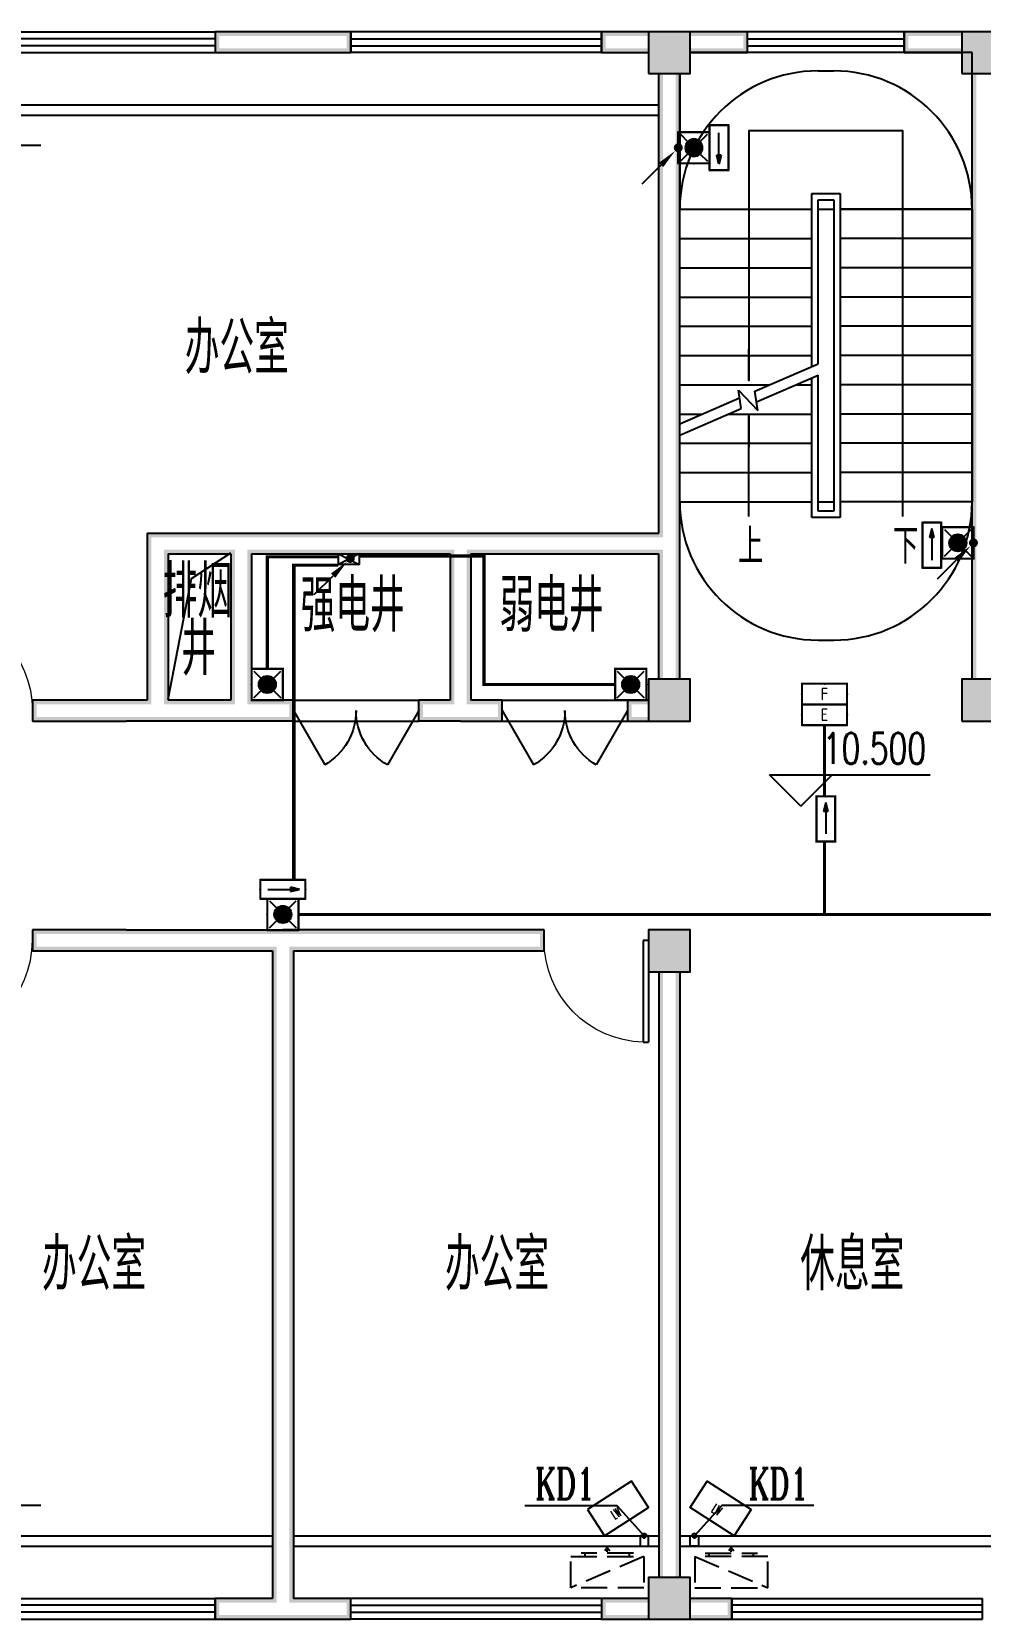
# Model space of a CAD drawing. Extents: x 6250600 to 6678662, y -692028 to -290561.
# Drawn here: x 6422351 to 6431435, y -542447 to -527247 of the extents above; entities that cross this region are included whole.
import ezdxf
from ezdxf.enums import TextEntityAlignment as Align

# ---------------------------------------------------------------- set-up
doc = ezdxf.new("R2010")
doc.units = 0
doc.header["$LTSCALE"] = 1000
doc.header["$MEASUREMENT"] = 0
doc.linetypes.add('DASH', pattern=[0.35, 0.25, -0.1])
doc.layers.get('0').update_dxf_attribs({"linetype": 'CONTINUOUS'})
for name, color, linetype in [('EQUIP-照明', 3, 'CONTINUOUS'), ('LWIRE', 4, 'CONTINUOUS'), ('PUB_HATCH', 8, 'CONTINUOUS'), ('WIRE-照明', 1, 'CONTINUOUS'), ('建筑底图', 251, 'CONTINUOUS')]:
    doc.layers.add(name, color=color, linetype=linetype)
doc.styles.add('_TCH_DIM', font='SIMPLEX', dxfattribs={"bigfont": 'GBCBIG'})
doc.styles.add('_TCH_LABEL', font='COMPLEX', dxfattribs={"bigfont": 'GBCBIG'})
doc.styles.add('_TEL_DIM', font='sceie.shx', dxfattribs={"width": 0.8, "height": 3.5, "bigfont": 'sceic.shx'})
doc.styles.add('DIM_FONT', font='SIMPLEX', dxfattribs={"width": 0.7, "bigfont": 'GBCBIG'})
doc.styles.add('schuco', font='sceie.shx', dxfattribs={"width": 0.7, "bigfont": 'sceic.shx'})
doc.styles.get("Standard").update_dxf_attribs({"font": 'GBENOR', "bigfont": 'GBCBIG'})

# ---------------------------------------------------------------- blocks, each defined once
blk = doc.blocks.new('$equip$00002534')
for p, q in [((-0.72, 0.66), (-0.72, 0)), ((0.72, 0.66), (-0.72, 0.66)), ((0.72, 0), (0.72, 0.66)), ((-0.72, 0), (0.72, 0))]:
    blk.add_line(p, q)
at = {"const_width": 0.0667}
blk.add_lwpolyline([(-0.72, 0.66), (-0.72, 0), (0.72, 0), (0.72, 0.66), (-0.72, 0.66), (-0.72, 0)], dxfattribs=at)
for p in [(0, 0.66), (-0.72, 0.33), (0, 0), (0.72, 0.33)]:
    blk.add_point(p)
at = {"color": 7, "style": '_TEL_DIM'}
blk.add_attdef('$TEXT$', text='', height=0.4, dxfattribs=at).set_placement((0, 0.33), align=Align.MIDDLE_CENTER)
at = {"color": 7, "style": '_TEL_DIM', "flags": 1}
blk.add_attdef('A', text='', height=0.00002, dxfattribs=at).set_placement((0, 0), align=Align.MIDDLE_CENTER)
blk = doc.blocks.new('$equip$00002604')
blk.add_hatch(color=256).paths.add_polyline_path([(0.275, 0.5, 1), (-0.274, 0.5, 1)])
for p, q in [((-0.429, 0.929), (-0.194, 0.694)), ((0.194, 0.694), (0.429, 0.929)), ((-0.429, 0.071), (-0.194, 0.306)), ((0.194, 0.306), (0.429, 0.071))]:
    blk.add_line(p, q)
at = {"const_width": 0.0667}
blk.add_lwpolyline([(-0.5, 1), (-0.5, 0), (0.5, 0), (0.5, 1), (-0.5, 1), (-0.5, 0)], dxfattribs=at)
blk.add_lwpolyline([(-0.5, 1), (-0.5, 0), (0.5, 0), (0.5, 1)], close=True)
blk.add_circle((0, 0.5), 0.275)
for p in [(0, 1), (-0.5, 0.5), (0, 0), (0.5, 0.5)]:
    blk.add_point(p)
at = {"color": 7, "style": '_TEL_DIM', "flags": 1}
blk.add_attdef('A', text='', height=0.000025, dxfattribs=at).set_placement((0, 0), align=Align.MIDDLE_CENTER)
blk = doc.blocks.new('$equip$00002541')
blk.add_hatch(color=256).paths.add_polyline_path([(-0.24, 0.372), (-0.528, 0.3), (-0.24, 0.228)])
for p, q in [((-0.72, 0.6), (-0.72, 0)), ((0.72, 0.6), (-0.72, 0.6)), ((0.72, 0), (0.72, 0.6)), ((-0.72, 0), (0.72, 0)), ((-0.24, 0.372), (-0.528, 0.3)), ((-0.528, 0.3), (-0.24, 0.228)), ((-0.24, 0.372), (-0.24, 0.228))]:
    blk.add_line(p, q)
at = {"color": 7}
blk.add_line((-0.48, 0.3), (0.48, 0.3), dxfattribs=at)
at = {"const_width": 0.0667}
blk.add_lwpolyline([(-0.72, 0.6), (-0.72, 0), (0.72, 0), (0.72, 0.6), (-0.72, 0.6), (-0.72, 0)], dxfattribs=at)
for p in [(0, 0.6), (-0.72, 0.3), (0, 0), (0.72, 0.3)]:
    blk.add_point(p)
at = {"color": 7, "style": '_TEL_DIM', "flags": 1}
blk.add_attdef('A', text='', height=0.00002, dxfattribs=at).set_placement((0, 0), align=Align.MIDDLE_CENTER)
blk = doc.blocks.new('$equip$00002540')
blk.add_hatch(color=256).paths.add_polyline_path([(0.24, 0.372), (0.24, 0.228), (0.528, 0.3)])
for p, q in [((-0.72, 0.6), (-0.72, 0)), ((0.72, 0.6), (-0.72, 0.6)), ((0.72, 0), (0.72, 0.6)), ((-0.72, 0), (0.72, 0)), ((0.24, 0.372), (0.24, 0.228)), ((0.528, 0.3), (0.24, 0.372)), ((0.24, 0.228), (0.528, 0.3))]:
    blk.add_line(p, q)
at = {"color": 7}
blk.add_line((-0.48, 0.3), (0.48, 0.3), dxfattribs=at)
at = {"const_width": 0.0667}
blk.add_lwpolyline([(-0.72, 0.6), (-0.72, 0), (0.72, 0), (0.72, 0.6), (-0.72, 0.6), (-0.72, 0)], dxfattribs=at)
for p in [(0, 0.6), (-0.72, 0.3), (0, 0), (0.72, 0.3)]:
    blk.add_point(p)
at = {"color": 7, "style": '_TEL_DIM', "flags": 1}
blk.add_attdef('A', text='', height=0.00002, dxfattribs=at).set_placement((0, 0), align=Align.MIDDLE_CENTER)
blk = doc.blocks.new('$TelecSys$00000081')
for p, q in [((0.104, 0.104), (0.104, 0.104)), ((-0.104, -0.104), (-0.104, -0.104)), ((-1.15, -1.15), (-0.55, -0.55))]:
    blk.add_line(p, q)
at = {"const_width": 0.142}
blk.add_lwpolyline([(0.071, 0, 1), (-0.071, 0, 1)], format="xyb", close=True, dxfattribs=at)
blk.add_solid([(-0.62, -0.48), (-0.48, -0.62), (-0.1, -0.1)])
at = {"width": 0.8, "flags": 9}
blk.add_attdef('A', (0, 0), '', height=0.00002, rotation=180, dxfattribs=at)
blk = doc.blocks.new('A$C2E081725')
at = {"linetype": 'DASH'}
for p, q in [((700, 94), (0, 394)), ((600, 64), (100, 64)), ((138, 94), (138, 64)), ((350, 8), (327, 39)), ((350, 49), (350, 0)), ((350, 8), (373, 39)), ((563, 94), (563, 64))]:
    blk.add_line(p, q, dxfattribs=at)
blk.add_lwpolyline([(0, 394), (0, 94), (700, 94), (700, 394)], close=True, dxfattribs=at)
blk = doc.blocks.new('$DorLib2D$00000001')
for p, q in [((0.45, 0.975), (0.5, 0.975)), ((0.45, 0), (0.45, 0.975)), ((0.5, 0), (0.5, 0.975)), ((0.5, 0), (0.45, 0))]:
    blk.add_line(p, q)
at = {"lineweight": 13}
blk.add_arc((0.475, 0), 0.975, 91.4693, 180, dxfattribs=at)
blk = doc.blocks.new('_FZH')
blk.add_lwpolyline([(-0.5, -0.5), (0.5, -0.5), (0.5, 0.5), (-0.5, 0.5)], close=True)
at = {"layer": 'PUB_HATCH'}
blk.add_solid([(-0.5, -0.5), (0.5, -0.5), (-0.5, 0.5), (0.5, 0.5)], dxfattribs=at)
blk = doc.blocks.new('$WINLIB2D$00000001')
at = {"color": 0}
for points in [[(-0.5, 0.5), (-0.5, -0.5)], [(-0.5, 0.5), (0.5, 0.5)], [(0.5, -0.5), (0.5, 0.5)], [(0.5, 0.1667), (-0.5, 0.1667)], [(0.5, -0.1667), (-0.5, -0.1667)], [(-0.5, -0.5), (0.5, -0.5)]]:
    blk.add_lwpolyline(points, dxfattribs=at)
blk = doc.blocks.new('$TCHSYS$WIN2D')
for p, q in [((-0.5, 0.5), (0.5, 0.5)), ((-0.5, 0.5), (-0.5, -0.5)), ((0.5, 0.5), (0.5, -0.5)), ((0.5, 0.167), (-0.5, 0.167)), ((0.5, -0.167), (-0.5, -0.167)), ((-0.5, -0.5), (0.5, -0.5))]:
    blk.add_line(p, q)
blk = doc.blocks.new('$DorLib2D$00000231')
at = {"color": 0}
for p, q in [((-0.5, 0), (-0.25, 0.433)), ((0.5, 0), (0.25, 0.433))]:
    blk.add_line(p, q, dxfattribs=at)
for centre, start, end in [((-0.5, 0), 0, 60), ((0.5, 0), 120, 180)]:
    blk.add_arc(centre, 0.5, start, end, dxfattribs=at)

msp = doc.modelspace()

# ---------------------------------------------------------------- hatches: boundary and pattern name
at = {"layer": '建筑底图'}
for points in [[(6425407.5, -527246.7), (6424107.2, -527246.7), (6424147.2, -527286.7), (6425367.5, -527286.7)], [(6424107.2, -527246.7), (6424107.2, -527446.7), (6424147.2, -527406.7), (6424147.2, -527286.7)], [(6425407.5, -527446.7), (6425407.5, -527246.7), (6425367.5, -527286.7), (6425367.5, -527406.7)], [(6428257.2, -527286.7), (6428257.2, -527246.7), (6427807.5, -527246.7), (6427847.5, -527286.7)], [(6427807.5, -527246.7), (6427807.5, -527446.7), (6427847.5, -527406.7), (6427847.5, -527286.7)], [(6428657.2, -527246.7), (6428257.2, -527246.7), (6428297.2, -527286.7), (6428617.2, -527286.7)], [(6428257.2, -527246.7), (6428257.2, -527646.7), (6428297.2, -527606.7), (6428297.2, -527286.7)], [(6428657.2, -527646.7), (6428657.2, -527246.7), (6428617.2, -527286.7), (6428617.2, -527606.7)], [(6428657.2, -527246.7), (6428657.2, -527286.7), (6429167.2, -527286.7), (6429207.2, -527246.7)], [(6429207.2, -527446.7), (6429207.2, -527246.7), (6429167.2, -527286.7), (6429167.2, -527406.7)], [(6431257.2, -527286.7), (6431257.2, -527246.7), (6430707.2, -527246.7), (6430747.2, -527286.7)], [(6430707.2, -527246.7), (6430707.2, -527446.7), (6430747.2, -527406.7), (6430747.2, -527286.7)], [(6431657.2, -527246.7), (6431257.2, -527246.7), (6431297.2, -527286.7), (6431617.2, -527286.7)], [(6431257.2, -527246.7), (6431257.2, -527646.7), (6431297.2, -527606.7), (6431297.2, -527286.7)], [(6424107.2, -527446.7), (6425407.5, -527446.7), (6425367.5, -527406.7), (6424147.2, -527406.7)], [(6428257.2, -527446.7), (6428257.2, -527406.7), (6427847.5, -527406.7), (6427807.5, -527446.7)], [(6428657.2, -527406.7), (6428657.2, -527446.7), (6429207.2, -527446.7), (6429167.2, -527406.7)], [(6431257.2, -527446.7), (6431257.2, -527406.7), (6430747.2, -527406.7), (6430707.2, -527446.7)], [(6428257.2, -527646.7), (6428657.2, -527646.7), (6428617.2, -527606.7), (6428297.2, -527606.7)], [(6428397.2, -527646.7), (6428357.2, -527646.7), (6428357.2, -532046.7), (6428397.2, -532086.7)], [(6428557.2, -527646.7), (6428517.2, -527646.7), (6428517.2, -532146.7), (6428557.2, -532146.7)], [(6431257.2, -527646.7), (6431657.2, -527646.7), (6431617.2, -527606.7), (6431297.2, -527606.7)], [(6431397.2, -527646.7), (6431357.2, -527646.7), (6431357.2, -531046.7), (6431397.2, -531046.7)], [(6431357.2, -533446.7), (6431397.2, -533446.7), (6431397.2, -531046.7), (6431357.2, -531046.7)], [(6423457.2, -532046.7), (6423457.2, -533646.7), (6423497.2, -533686.7), (6423497.2, -532086.7)], [(6423457.2, -532046.7), (6424357.2, -532046.7), (6424357.2, -532086.7), (6423497.2, -532086.7)], [(6424357.2, -532046.7), (6426457.2, -532046.7), (6426457.2, -532086.7), (6424357.2, -532086.7)], [(6426457.2, -532046.7), (6428357.2, -532046.7), (6428397.2, -532086.7), (6426457.2, -532086.7)], [(6428517.2, -533446.7), (6428557.2, -533446.7), (6428557.2, -532146.7), (6428517.2, -532146.7)], [(6423657.2, -532246.7), (6423657.2, -533646.7), (6423617.2, -533686.7), (6423617.2, -532206.7)], [(6423657.2, -532246.7), (6424257.2, -532246.7), (6424297.2, -532206.7), (6423617.2, -532206.7)], [(6424257.2, -532246.7), (6424257.2, -533646.7), (6424297.2, -533686.7), (6424297.2, -532206.7)], [(6424457.2, -532246.7), (6426357.2, -532246.7), (6426397.2, -532206.7), (6424417.2, -532206.7)], [(6424457.2, -532246.7), (6424457.2, -533646.7), (6424417.2, -533686.7), (6424417.2, -532206.7)], [(6426357.2, -532246.7), (6426357.2, -533646.7), (6426397.2, -533686.7), (6426397.2, -532206.7)], [(6426557.2, -532246.7), (6428357.2, -532246.7), (6428397.2, -532206.7), (6426517.2, -532206.7)], [(6426557.2, -532246.7), (6426557.2, -533646.7), (6426517.2, -533686.7), (6426517.2, -532206.7)], [(6428357.2, -533446.7), (6428397.2, -533446.7), (6428397.2, -532206.7), (6428357.2, -532246.7)], [(6428657.2, -533446.7), (6428257.2, -533446.7), (6428297.2, -533486.7), (6428617.2, -533486.7)], [(6428257.2, -533446.7), (6428257.2, -533846.7), (6428297.2, -533806.7), (6428297.2, -533486.7)], [(6428657.2, -533846.7), (6428657.2, -533446.7), (6428617.2, -533486.7), (6428617.2, -533806.7)], [(6431657.2, -533446.7), (6431257.2, -533446.7), (6431297.2, -533486.7), (6431617.2, -533486.7)], [(6431257.2, -533446.7), (6431257.2, -533846.7), (6431297.2, -533806.7), (6431297.2, -533486.7)], [(6423257.2, -533646.7), (6422357.2, -533646.7), (6422397.2, -533686.7), (6423257.2, -533686.7)], [(6422357.2, -533646.7), (6422357.2, -533846.7), (6422397.2, -533806.7), (6422397.2, -533686.7)], [(6423457.2, -533646.7), (6423257.2, -533646.7), (6423257.2, -533686.7), (6423497.2, -533686.7)], [(6424257.2, -533646.7), (6423657.2, -533646.7), (6423617.2, -533686.7), (6424297.2, -533686.7)], [(6424857.3, -533646.7), (6424457.2, -533646.7), (6424417.2, -533686.7), (6424857.3, -533686.7)], [(6424857.3, -533846.7), (6424857.3, -533646.7), (6424817.3, -533646.7), (6424817.3, -533846.7)], [(6426357.2, -533646.7), (6426057.3, -533646.7), (6426057.3, -533686.7), (6426397.2, -533686.7)], [(6426057.3, -533846.7), (6426057.3, -533646.7), (6426097.3, -533646.7), (6426097.3, -533846.7)], [(6426857.3, -533646.7), (6426557.2, -533646.7), (6426517.2, -533686.7), (6426817.3, -533686.7)], [(6426857.3, -533846.7), (6426857.3, -533646.7), (6426817.3, -533686.7), (6426817.3, -533806.7)], [(6428257.2, -533686.7), (6428257.2, -533646.7), (6428057.3, -533646.7), (6428097.3, -533686.7)], [(6428057.3, -533646.7), (6428057.3, -533846.7), (6428097.3, -533806.7), (6428097.3, -533686.7)], [(6422357.2, -533846.7), (6423257.2, -533846.7), (6423257.2, -533806.7), (6422397.2, -533806.7)], [(6423557.2, -533846.7), (6423257.2, -533846.7), (6423257.2, -533806.7), (6423557.2, -533806.7)], [(6424357.2, -533846.7), (6423557.2, -533846.7), (6423557.2, -533806.7), (6424357.2, -533806.7)], [(6424857.3, -533846.7), (6424357.2, -533846.7), (6424357.2, -533806.7), (6424857.3, -533806.7)], [(6426457.2, -533846.7), (6426057.3, -533846.7), (6426057.3, -533806.7), (6426457.2, -533806.7)], [(6426457.2, -533846.7), (6426857.3, -533846.7), (6426817.3, -533806.7), (6426457.2, -533806.7)], [(6428257.2, -533846.7), (6428257.2, -533806.7), (6428097.3, -533806.7), (6428057.3, -533846.7)], [(6428257.2, -533846.7), (6428657.2, -533846.7), (6428617.2, -533806.7), (6428297.2, -533806.7)], [(6431257.2, -533846.7), (6431657.2, -533846.7), (6431617.2, -533806.7), (6431297.2, -533806.7)], [(6423257.2, -535846.7), (6422357.2, -535846.7), (6422397.2, -535886.7), (6423257.2, -535886.7)], [(6422357.2, -535846.7), (6422357.2, -536046.7), (6422397.2, -536006.7), (6422397.2, -535886.7)], [(6423257.2, -535846.7), (6424757.2, -535846.7), (6424757.2, -535886.7), (6423257.2, -535886.7)], [(6427257.2, -535846.7), (6424757.2, -535846.7), (6424757.2, -535886.7), (6427217.2, -535886.7)], [(6427257.2, -536046.7), (6427257.2, -535846.7), (6427217.2, -535886.7), (6427217.2, -536006.7)], [(6428657.2, -535846.7), (6428257.2, -535846.7), (6428297.2, -535886.7), (6428617.2, -535886.7)], [(6428257.2, -535846.7), (6428257.2, -536246.7), (6428297.2, -536206.7), (6428297.2, -535886.7)], [(6428657.2, -536246.7), (6428657.2, -535846.7), (6428617.2, -535886.7), (6428617.2, -536206.7)], [(6422357.2, -536046.7), (6423257.2, -536046.7), (6423257.2, -536006.7), (6422397.2, -536006.7)], [(6423257.2, -536046.7), (6424657.2, -536046.7), (6424697.2, -536006.7), (6423257.2, -536006.7)], [(6424657.2, -536046.7), (6424657.2, -542246.7), (6424697.2, -542286.7), (6424697.2, -536006.7)], [(6424857.2, -536046.7), (6427257.2, -536046.7), (6427217.2, -536006.7), (6424817.2, -536006.7)], [(6424857.2, -536046.7), (6424857.2, -542246.7), (6424817.2, -542286.7), (6424817.2, -536006.7)], [(6428257.2, -536246.7), (6428657.2, -536246.7), (6428617.2, -536206.7), (6428297.2, -536206.7)], [(6428357.2, -542046.7), (6428397.2, -542046.7), (6428397.2, -536246.7), (6428357.2, -536246.7)], [(6428517.2, -542046.7), (6428557.2, -542046.7), (6428557.2, -536246.7), (6428517.2, -536246.7)], [(6428657.2, -542046.7), (6428257.2, -542046.7), (6428297.2, -542086.7), (6428617.2, -542086.7)], [(6428257.2, -542046.7), (6428257.2, -542446.7), (6428297.2, -542406.7), (6428297.2, -542086.7)], [(6428657.2, -542446.7), (6428657.2, -542046.7), (6428617.2, -542086.7), (6428617.2, -542406.7)], [(6424657.2, -542246.7), (6424107.2, -542246.7), (6424147.2, -542286.7), (6424697.2, -542286.7)], [(6424107.2, -542246.7), (6424107.2, -542446.7), (6424147.2, -542406.7), (6424147.2, -542286.7)], [(6425407.2, -542246.7), (6424857.2, -542246.7), (6424817.2, -542286.7), (6425367.2, -542286.7)], [(6425407.2, -542446.7), (6425407.2, -542246.7), (6425367.2, -542286.7), (6425367.2, -542406.7)], [(6428257.2, -542286.7), (6428257.2, -542246.7), (6427807.2, -542246.7), (6427847.2, -542286.7)], [(6427807.2, -542246.7), (6427807.2, -542446.7), (6427847.2, -542406.7), (6427847.2, -542286.7)], [(6428657.2, -542246.7), (6428657.2, -542286.7), (6429017.2, -542286.7), (6429057.2, -542246.7)], [(6429057.2, -542446.7), (6429057.2, -542246.7), (6429017.2, -542286.7), (6429017.2, -542406.7)], [(6424107.2, -542446.7), (6424757.2, -542446.7), (6424757.2, -542406.7), (6424147.2, -542406.7)], [(6424757.2, -542446.7), (6425407.2, -542446.7), (6425367.2, -542406.7), (6424757.2, -542406.7)], [(6428257.2, -542446.7), (6428257.2, -542406.7), (6427847.2, -542406.7), (6427807.2, -542446.7)], [(6428257.2, -542446.7), (6428657.2, -542446.7), (6428617.2, -542406.7), (6428297.2, -542406.7)], [(6428657.2, -542406.7), (6428657.2, -542446.7), (6429057.2, -542446.7), (6429017.2, -542406.7)]]:
    msp.add_hatch(color=256, dxfattribs=at).paths.add_polyline_path(points)

# ---------------------------------------------------------------- linework, layer by layer
at = {"color": 2}
for p, q in [((6425288.3, -532246.7), (6425488.3, -532346.7)), ((6425488.3, -532246.7), (6425288.3, -532346.7))]:
    msp.add_line(p, q, dxfattribs=at)
msp.add_lwpolyline([(6425288.3, -532346.7), (6425288.3, -532246.7), (6425488.3, -532246.7), (6425488.3, -532346.7)], close=True, dxfattribs=at)
at = {"layer": 'WIRE-照明', "color": 1, "linetype": 'DASH', "const_width": 30}
for points in [[(6425288.3, -532275.2), (6424607.2, -532275.2), (6424607.2, -533346.7)], [(6427937.2, -533496.7), (6426682.2, -533496.7), (6426682.2, -532265.9), (6425488.3, -532265.9)], [(6429943.3, -534567.9), (6429943.3, -533885.6)], [(6429943.3, -535698), (6429943.3, -534999.9)], [(6424906.4, -535698), (6433965.4, -535698)]]:
    msp.add_lwpolyline(points, dxfattribs=at)
at = {"layer": 'WIRE-照明', "color": 1, "linetype": 'DASH'}
msp.add_lwpolyline([(6425288.3, -532353.9, 30, 30, 0), (6424860.3, -532353.9, 35, 35, 0), (6424860.3, -535368, 35, 35, 0)], format="xyseb", dxfattribs=at)
at = {"layer": '建筑底图'}
for p, q in [((6425407.5, -527246.7), (6424107.2, -527246.7)), ((6424107.2, -527246.7), (6424107.2, -527446.7)), ((6425407.5, -527446.7), (6425407.5, -527246.7)), ((6428257.2, -527246.7), (6427807.5, -527246.7)), ((6427807.5, -527246.7), (6427807.5, -527446.7)), ((6429207.2, -527246.7), (6428657.2, -527246.7)), ((6429207.2, -527446.7), (6429207.2, -527246.7)), ((6431257.2, -527246.7), (6430707.2, -527246.7)), ((6430707.2, -527246.7), (6430707.2, -527446.7)), ((6424107.2, -527446.7), (6425407.5, -527446.7)), ((6427807.5, -527446.7), (6428257.2, -527446.7)), ((6431357.2, -527446.7), (6428657.2, -527446.7)), ((6428657.2, -527446.7), (6429207.2, -527446.7)), ((6431257.2, -527446.7), (6428657.2, -527446.7)), ((6430707.2, -527446.7), (6431257.2, -527446.7)), ((6431357.2, -528846.7), (6431357.2, -527446.7)), ((6428357.2, -532046.7), (6428357.2, -527646.7)), ((6428557.2, -527646.7), (6428557.2, -528846.7)), ((6428557.2, -532146.7), (6428557.2, -527646.7)), ((6428557.2, -527646.7), (6428557.2, -528946.7)), ((6429882.2, -527621.7), (6430032.2, -527621.7)), ((6431357.2, -531046.7), (6431357.2, -527646.7)), ((6431357.2, -528946.7), (6431357.2, -527646.7)), ((6421157.2, -527946.7), (6428357.2, -527946.7)), ((6421157.2, -527946.7), (6428357.2, -527946.7)), ((6421157.2, -528046.7), (6428357.2, -528046.7)), ((6421157.2, -528046.7), (6428357.2, -528046.7)), ((6429822.2, -530450.9), (6429822.2, -528796.7)), ((6429822.2, -528796.7), (6430092.2, -528796.7)), ((6430092.2, -528796.7), (6430092.2, -531896.7)), ((6428557.2, -530999.6), (6428557.2, -528946.7)), ((6428557.2, -528946.7), (6429822.2, -528946.7)), ((6428557.2, -528946.7), (6429822.2, -528946.7)), ((6429882.2, -530424.9), (6429882.2, -528856.7)), ((6429882.2, -528856.7), (6430032.2, -528856.7)), ((6429882.2, -530424.9), (6429882.2, -528946.7)), ((6429882.2, -528946.7), (6430032.2, -528946.7)), ((6430032.2, -528856.7), (6430032.2, -531836.7)), ((6430032.2, -528946.7), (6430032.2, -531746.7)), ((6431357.2, -528946.7), (6430092.2, -528946.7)), ((6430092.2, -528946.7), (6431357.2, -528946.7)), ((6431357.2, -528946.7), (6431357.2, -531746.7)), ((6428557.2, -529226.7), (6429822.2, -529226.7)), ((6431357.2, -529226.7), (6430092.2, -529226.7)), ((6428557.2, -529506.7), (6429822.2, -529506.7)), ((6431357.2, -529506.7), (6430092.2, -529506.7)), ((6428557.2, -529786.7), (6429822.2, -529786.7)), ((6431357.2, -529786.7), (6430092.2, -529786.7)), ((6428557.2, -530066.7), (6429822.2, -530066.7)), ((6431357.2, -530066.7), (6430092.2, -530066.7)), ((6428557.2, -530346.7), (6429822.2, -530346.7)), ((6428557.2, -531186.7), (6428557.2, -530464.2)), ((6429276.2, -530687.7), (6429882.2, -530424.9)), ((6431357.2, -530346.7), (6430092.2, -530346.7)), ((6428557.2, -530626.7), (6429416.8, -530626.7)), ((6429291.4, -530790.1), (6429882.2, -530533.9)), ((6429668.1, -530626.7), (6429822.2, -530626.7)), ((6429822.2, -531896.7), (6429822.2, -530559.9)), ((6429882.2, -531746.7), (6429882.2, -530533.9)), ((6429882.2, -531836.7), (6429882.2, -530533.9)), ((6431357.2, -530626.7), (6430092.2, -530626.7)), ((6428557.2, -530999.6), (6429129.7, -530751.3)), ((6429144.9, -530853.7), (6429118.7, -530677.2)), ((6429118.7, -530677.2), (6429303.6, -530872.5)), ((6429303.6, -530872.5), (6429276.2, -530687.7)), ((6428557.2, -531108.6), (6429144.9, -530853.7)), ((6428557.2, -530906.7), (6428771.3, -530906.7)), ((6429022.6, -530906.7), (6429822.2, -530906.7)), ((6431357.2, -530906.7), (6430092.2, -530906.7)), ((6431357.2, -533446.7), (6431357.2, -531046.7)), ((6428557.2, -531746.7), (6428557.2, -531108.6)), ((6428557.2, -531186.7), (6429822.2, -531186.7)), ((6431357.2, -531186.7), (6430092.2, -531186.7)), ((6428557.2, -531466.7), (6429822.2, -531466.7)), ((6431357.2, -531466.7), (6430092.2, -531466.7)), ((6428557.2, -531746.7), (6429822.2, -531746.7)), ((6429882.2, -531746.7), (6430032.2, -531746.7)), ((6430032.2, -531836.7), (6429882.2, -531836.7)), ((6431357.2, -531746.7), (6430092.2, -531746.7)), ((6430092.2, -531896.7), (6429822.2, -531896.7)), ((6423457.2, -532046.7), (6423457.2, -533646.7)), ((6423457.2, -532046.7), (6424357.2, -532046.7)), ((6424357.2, -532046.7), (6426457.2, -532046.7)), ((6426457.2, -532046.7), (6428357.2, -532046.7)), ((6428557.2, -533446.7), (6428557.2, -532146.7)), ((6423657.2, -532246.7), (6423657.2, -533646.7)), ((6423657.2, -532246.7), (6424257.2, -532246.7)), ((6424257.2, -532246.7), (6424257.2, -533646.7)), ((6424457.2, -532246.7), (6426357.2, -532246.7)), ((6424457.2, -532246.7), (6424457.2, -533646.7)), ((6426357.2, -532246.7), (6426357.2, -533646.7)), ((6426557.2, -532246.7), (6428357.2, -532246.7)), ((6426557.2, -532246.7), (6426557.2, -533646.7)), ((6428357.2, -533446.7), (6428357.2, -532246.7)), ((6429882.2, -533071.7), (6430032.2, -533071.7)), ((6423257.2, -533646.7), (6422357.2, -533646.7)), ((6422357.2, -533646.7), (6422357.2, -533846.7)), ((6423457.2, -533646.7), (6423257.2, -533646.7)), ((6424257.2, -533646.7), (6423657.2, -533646.7)), ((6424857.3, -533646.7), (6424457.2, -533646.7)), ((6424857.3, -533646.7), (6426057.3, -533646.7)), ((6424857.3, -533846.7), (6424857.3, -533646.7)), ((6426357.2, -533646.7), (6426057.3, -533646.7)), ((6426057.3, -533846.7), (6426057.3, -533646.7)), ((6426857.3, -533646.7), (6426557.2, -533646.7)), ((6426857.3, -533646.7), (6428057.3, -533646.7)), ((6426857.3, -533846.7), (6426857.3, -533646.7)), ((6428257.2, -533646.7), (6428057.3, -533646.7)), ((6428057.3, -533646.7), (6428057.3, -533846.7)), ((6422357.2, -533846.7), (6423257.2, -533846.7)), ((6423557.2, -533846.7), (6423257.2, -533846.7)), ((6424357.2, -533846.7), (6423557.2, -533846.7)), ((6424857.3, -533846.7), (6424357.2, -533846.7)), ((6424857.3, -533846.7), (6426057.3, -533846.7)), ((6426457.2, -533846.7), (6426057.3, -533846.7)), ((6426457.2, -533846.7), (6426857.3, -533846.7)), ((6426857.3, -533846.7), (6428057.3, -533846.7)), ((6428057.3, -533846.7), (6428257.2, -533846.7)), ((6429716.6, -534662.3), (6429416.6, -534362.3)), ((6429416.6, -534362.3), (6430956.8, -534362.3)), ((6429716.6, -534662.3), (6430016.6, -534362.3)), ((6423257.2, -535846.7), (6422357.2, -535846.7)), ((6422357.2, -535846.7), (6422357.2, -536046.7)), ((6423257.2, -535846.7), (6424757.2, -535846.7)), ((6427257.2, -535846.7), (6424757.2, -535846.7)), ((6427257.2, -536046.7), (6427257.2, -535846.7)), ((6422357.2, -536046.7), (6423257.2, -536046.7)), ((6423257.2, -536046.7), (6424657.2, -536046.7)), ((6424657.2, -536046.7), (6424657.2, -542246.7)), ((6424857.2, -536046.7), (6427257.2, -536046.7)), ((6424857.2, -536046.7), (6424857.2, -542246.7)), ((6428357.2, -536246.7), (6428357.2, -542046.7)), ((6428557.2, -536246.7), (6428557.2, -542046.7)), ((6421157.2, -541646.7), (6424657.2, -541646.7)), ((6424857.2, -541646.7), (6428357.2, -541646.7)), ((6428557.2, -541646.7), (6431957.2, -541646.7)), ((6421157.2, -541746.7), (6424657.2, -541746.7)), ((6424857.2, -541746.7), (6428357.2, -541746.7)), ((6428557.2, -541746.7), (6431957.2, -541746.7)), ((6424657.2, -542246.7), (6424107.2, -542246.7)), ((6424107.2, -542246.7), (6424107.2, -542446.7)), ((6425407.2, -542246.7), (6424857.2, -542246.7)), ((6425407.2, -542446.7), (6425407.2, -542246.7)), ((6428257.2, -542246.7), (6427807.2, -542246.7)), ((6427807.2, -542246.7), (6427807.2, -542446.7)), ((6429057.2, -542246.7), (6428657.2, -542246.7)), ((6429057.2, -542446.7), (6429057.2, -542246.7)), ((6424107.2, -542446.7), (6424757.2, -542446.7)), ((6424757.2, -542446.7), (6425407.2, -542446.7)), ((6427807.2, -542446.7), (6428257.2, -542446.7)), ((6428657.2, -542446.7), (6429057.2, -542446.7))]:
    msp.add_line(p, q, dxfattribs=at)
for points in [[(6422439.8, -528336.6), (6421558.8, -528336.6), (6421297.2, -528046.7)], [(6430694.7, -531886.7), (6430694.7, -528196.7), (6429219.7, -528196.7), (6429219.7, -530584.7), (6429219.7, -530284.7)], [(6429219.7, -531886.7), (6429219.7, -530924.9), (6429219.7, -531224.9)], [(6423657.2, -533637.1), (6423882.5, -532480.2), (6424257.2, -532237.1)], [(6422439.8, -541356.8), (6421558.8, -541356.8), (6421297.2, -541646.7)], [(6427074.5, -541356.8), (6427955.6, -541356.8), (6428217.2, -541646.7)], [(6429839.8, -541356.8), (6428958.8, -541356.8), (6428697.2, -541646.7)]]:
    msp.add_lwpolyline(points, dxfattribs=at)
for points in [[(6427674.4, -541394.3), (6427836.5, -541646.7), (6428257.2, -541376.5), (6428095, -541124.1)], [(6429240, -541394.3), (6429077.9, -541646.7), (6428657.2, -541376.5), (6428819.3, -541124.1)], [(6428177.2, -541746.7), (6428257.2, -541746.7), (6428257.2, -541646.7), (6428177.2, -541646.7)], [(6428737.2, -541746.7), (6428657.2, -541746.7), (6428657.2, -541646.7), (6428737.2, -541646.7)]]:
    msp.add_lwpolyline(points, close=True, dxfattribs=at)
for points in [[(6428203.8, -541631.9, 1), (6428230.6, -541661.6, 1)], [(6428710.6, -541631.9, 1), (6428683.8, -541661.6, 1)]]:
    msp.add_lwpolyline(points, format="xyb", close=True, dxfattribs=at)
for centre, start, end in [((6429882.2, -528946.7), 90, 180), ((6430032.2, -528946.7), 0, 90), ((6429882.2, -531746.7), 180, 270), ((6430032.2, -531746.7), 270, 360)]:
    msp.add_arc(centre, 1325, start, end, dxfattribs=at)

# ---------------------------------------------------------------- block references
at = {"layer": 'EQUIP-照明', "color": 1, "yscale": 300, "zscale": 300}
for name, p, xscale, rotation in [('$equip$00002604', (6428692.8, -528207.5), -300, 180), ('$equip$00002541', (6428842.8, -528357.5), -300, 270), ('$equip$00002541', (6430880.9, -532162.5), 300, 270), ('$equip$00002541', (6429866.8, -534783.9), 300, 270)]:
    msp.add_blockref(name, p, dxfattribs=dict(at, xscale=xscale, rotation=rotation))
at = {"layer": 'EQUIP-照明', "color": 1, "xscale": 300, "yscale": 300, "zscale": 300}
for name, p in [('$equip$00002604', (6431220.1, -532290.7)), ('$equip$00002604', (6424607.2, -533646.7)), ('$equip$00002604', (6428087.2, -533646.7)), ('$equip$00002540', (6424756.4, -535548)), ('$equip$00002604', (6424756.4, -535848))]:
    msp.add_blockref(name, p, dxfattribs=at)
for p, values in [((6429943.3, -533687.6), {'$TEXT$': 'F'}), ((6429943.3, -533885.6), {'$TEXT$': 'E'})]:
    msp.add_blockref('$equip$00002534', p, dxfattribs=at).add_auto_attribs(values)
at = {"layer": 'LWIRE', "color": 1, "xscale": 300, "yscale": 300, "zscale": 300}
for p in [(6428542.8, -528357.5), (6431370.1, -532140.7), (6425401.9, -532289.9)]:
    msp.add_blockref('$TelecSys$00000081', p, dxfattribs=at)
at = {"layer": '建筑底图'}
for name, p, xscale, yscale, zscale, rotation in [('$WINLIB2D$00000001', (6422907.2, -527346.7), 2400, -199.9999928057659, 2400, 3.583199298957087e-08), ('$WINLIB2D$00000001', (6426607.5, -527346.7), -2400, -199.9999928057659, -2400, 3.583205732127226e-08), ('$TCHSYS$WIN2D', (6429957.2, -527346.7), -1500, -199.9999928057659, -1500, 3.583181751309894e-08), ('$DorLib2D$00000001', (6421857.2, -533746.7), -1000, 1000, -1000, 359.999999976127), ('$DorLib2D$00000231', (6427457.3, -533746.7), -1200, 1200, -1200, 180.0000000960293), ('$DorLib2D$00000001', (6421857.2, -535946.7), -1000, -1000, -1000, 359.9999999743868), ('$WINLIB2D$00000001', (6422907.2, -542346.7), -2400, -200.0000003811438, -2400, 180.0000000306717), ('$WINLIB2D$00000001', (6426607.2, -542346.7), 2400, -199.9999949552584, 2400, 180.0000000001875), ('$WINLIB2D$00000001', (6430257.2, -542346.7), -2400, -199.9999949552584, -2400, 180)]:
    msp.add_blockref(name, p, dxfattribs=dict(at, xscale=xscale, yscale=yscale, zscale=zscale, rotation=rotation))
for name, p, xscale, yscale, zscale in [('_FZH', (6428457.2, -527446.7), 400, 400, 400), ('_FZH', (6431457.2, -527446.7), 400, 400, 400), ('_FZH', (6428457.2, -533646.7), 400, 400, 400), ('_FZH', (6431457.2, -533646.7), 400, 400, 400), ('$DorLib2D$00000231', (6425457.3, -533746.7), 1200, -1200, 1200), ('$DorLib2D$00000001', (6427757.2, -535946.7), 1000, -1000, 1000), ('_FZH', (6428457.2, -536046.7), 400, 400, 400), ('_FZH', (6428457.2, -542246.7), 400, 400, 400)]:
    msp.add_blockref(name, p, dxfattribs=dict(at, xscale=xscale, yscale=yscale, zscale=zscale))
at = {"layer": '建筑底图', "xscale": -1, "rotation": 180}
msp.add_blockref('A$C2E081725', (6427513.2, -541751.2), dxfattribs=at)
at = {"layer": '建筑底图', "rotation": 180}
msp.add_blockref('A$C2E081725', (6429401.1, -541751.2), dxfattribs=at)

# ---------------------------------------------------------------- texts
at = {"layer": '建筑底图'}
for s, height, style, width, p in [('办公室', 500, 'schuco', 0.7, (6423816.4, -530523.1)), ('排烟', 500, 'schuco', 0.7, (6423606.1, -532856.9)), ('强电井', 500, 'schuco', 0.7, (6424926, -532990.6)), ('弱电井', 500, 'schuco', 0.7, (6426831, -532990.6)), ('井', 500, 'schuco', 0.7, (6423782.5, -533406.8)), ('10.500', 297.5, '_TCH_DIM', 0.705882, (6429926.8, -534257.3)), ('办公室', 500, 'schuco', 0.7, (6422449.3, -539298.4)), ('办公室', 500, 'schuco', 0.7, (6426308.3, -539298.4)), ('休息室', 500, 'schuco', 0.7, (6429710.8, -539298.4)), ('KD1', 297.5, '_TCH_LABEL', 0.705882, (6427169.8, -541296.8)), ('KD1', 297.5, '_TCH_LABEL', 0.705882, (6429214.5, -541296.8))]:
    msp.add_text(s, height=height, dxfattribs=dict(at, style=style, width=width)).set_placement(p)
at = {"layer": '建筑底图', "style": '_TCH_DIM'}
for s, p in [('上', (6429115.4, -532341.7)), ('下', (6430599.7, -532341.7))]:
    msp.add_text(s, height=337.6, dxfattribs=at).set_placement(p)
at = {"layer": '建筑底图', "style": 'DIM_FONT', "width": 0.494118}
for rotation, p in [(32.71669, (6427936.1, -541492.6)), (327.28331, (6428853.2, -541412.3))]:
    msp.add_text('LW', height=89.65, rotation=rotation, dxfattribs=at).set_placement(p)

doc.saveas('drawing.dxf')
